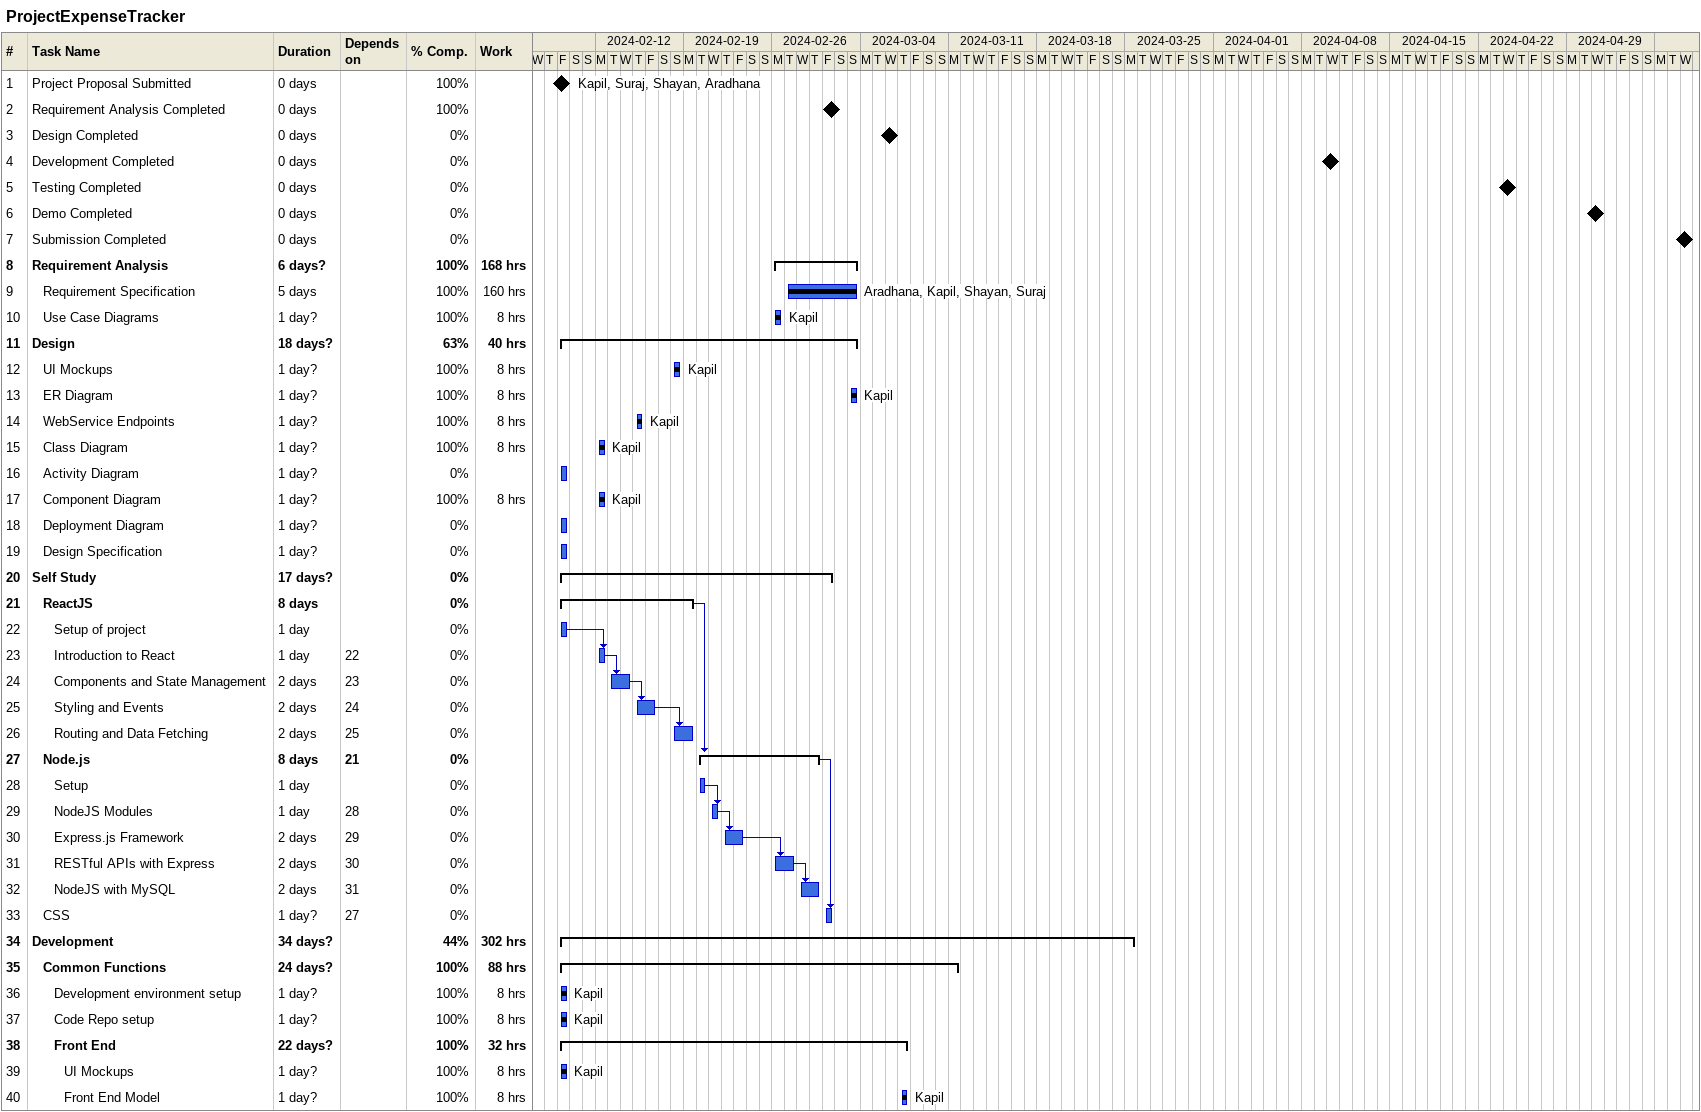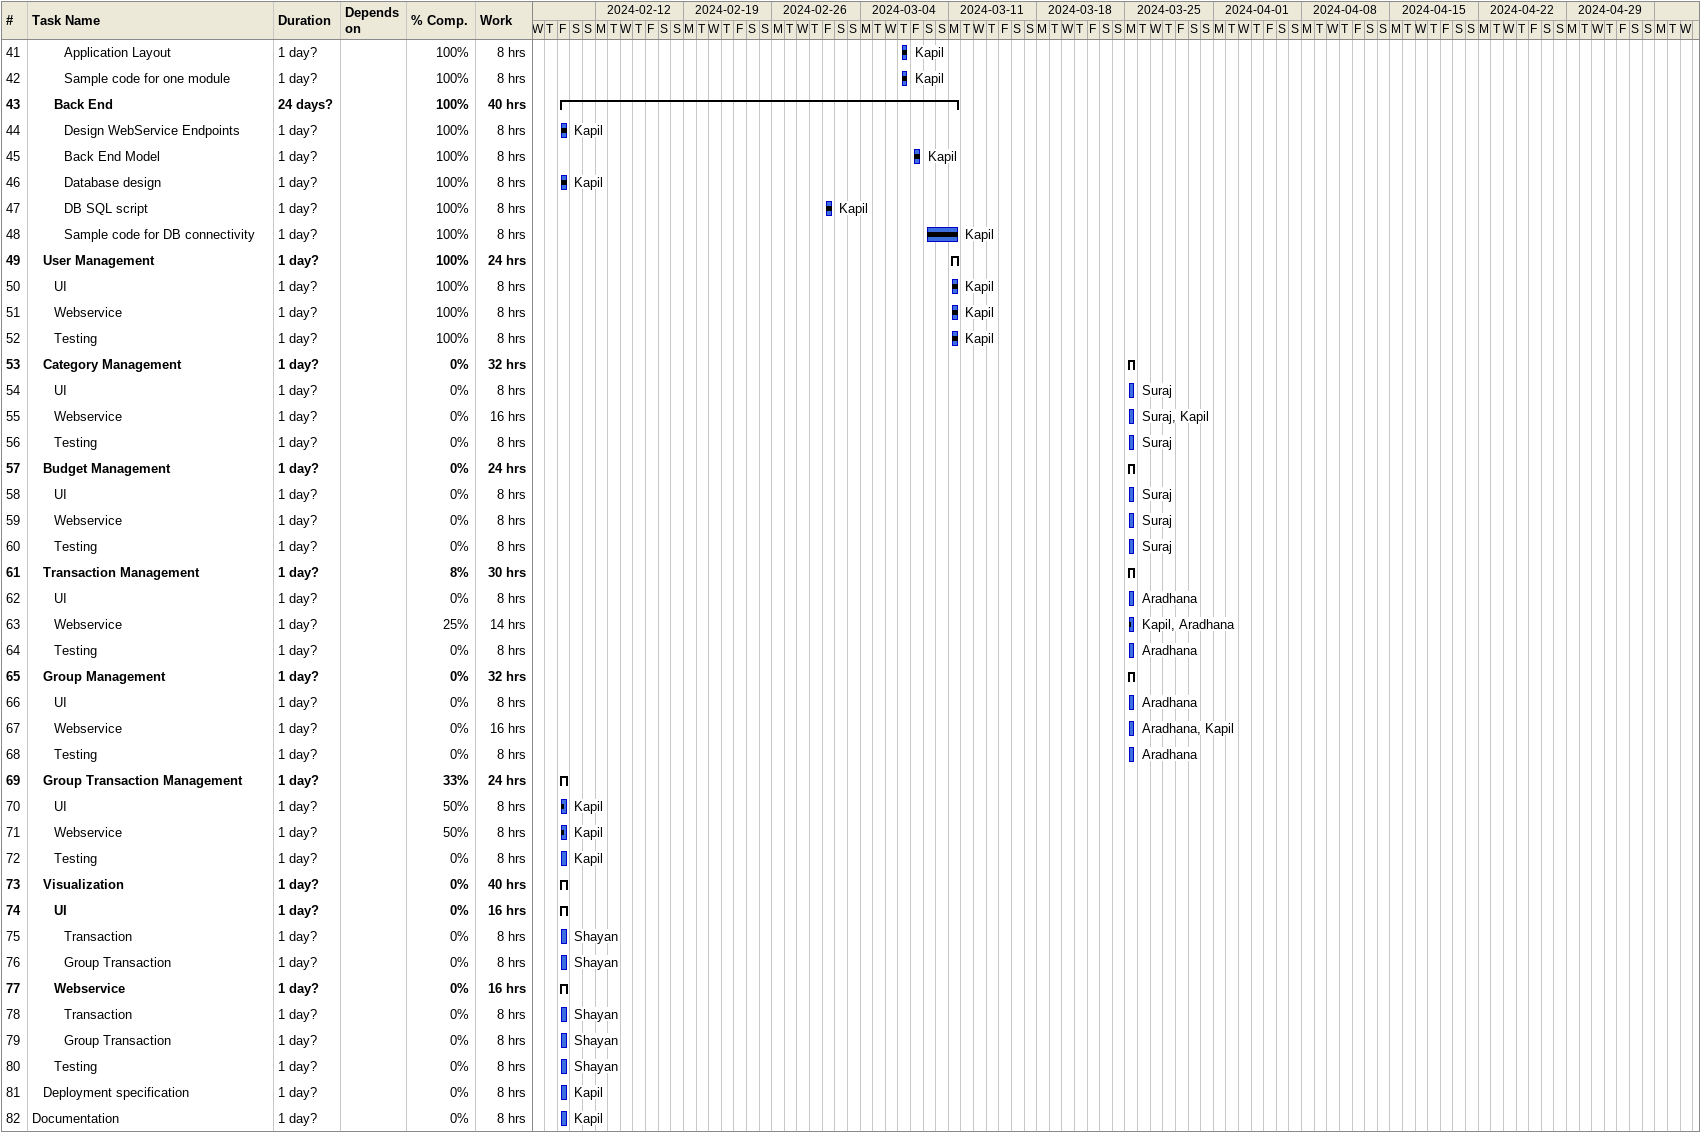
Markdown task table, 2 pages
ProjectExpenseTracker

| ID | Level | Task | Duration | Start | Finish | Predecessors | Resources | % complete | Work (h) |
|---|---|---|---|---|---|---|---|---|---|
| 1 | 1 | Project Proposal Submitted | 0d | 2024-02-09 | 2024-02-09 |  | Kapil, Suraj, Shayan, Aradhana | 100 |  |
| 2 | 1 | Requirement Analysis Completed | 0d | 2024-03-01 | 2024-03-01 |  |  | 100 |  |
| 3 | 1 | Design Completed | 0d | 2024-03-06 | 2024-03-06 |  |  | 0 |  |
| 4 | 1 | Development Completed | 0d | 2024-04-10 | 2024-04-10 |  |  | 0 |  |
| 5 | 1 | Testing Completed | 0d | 2024-04-24 | 2024-04-24 |  |  | 0 |  |
| 6 | 1 | Demo Completed | 0d | 2024-05-01 | 2024-05-01 |  |  | 0 |  |
| 7 | 1 | Submission Completed | 0d | 2024-05-08 | 2024-05-08 |  |  | 0 |  |
| 8 | 1 | **Requirement Analysis** | 6d? | 2024-02-26 | 2024-03-03 |  |  | 100 | 168 |
| 9 | 2 | Requirement Specification | 5d | 2024-02-27 | 2024-03-03 |  | Aradhana, Kapil, Shayan, Suraj | 100 | 160 |
| 10 | 2 | Use Case Diagrams | 1d? | 2024-02-26 | 2024-02-26 |  | Kapil | 100 | 8 |
| 11 | 1 | **Design** | 18d? | 2024-02-09 | 2024-03-03 |  |  | 63 | 40 |
| 12 | 2 | UI Mockups | 1d? | 2024-02-18 | 2024-02-18 |  | Kapil | 100 | 8 |
| 13 | 2 | ER Diagram | 1d? | 2024-03-03 | 2024-03-03 |  | Kapil | 100 | 8 |
| 14 | 2 | WebService Endpoints | 1d? | 2024-02-15 | 2024-02-15 |  | Kapil | 100 | 8 |
| 15 | 2 | Class Diagram | 1d? | 2024-02-12 | 2024-02-12 |  | Kapil | 100 | 8 |
| 16 | 2 | Activity Diagram | 1d? | 2024-02-09 | 2024-02-09 |  |  | 0 |  |
| 17 | 2 | Component Diagram | 1d? | 2024-02-12 | 2024-02-12 |  | Kapil | 100 | 8 |
| 18 | 2 | Deployment Diagram | 1d? | 2024-02-09 | 2024-02-09 |  |  | 0 |  |
| 19 | 2 | Design Specification | 1d? | 2024-02-09 | 2024-02-09 |  |  | 0 |  |
| 20 | 1 | **Self Study** | 17d? | 2024-02-09 | 2024-03-01 |  |  | 0 |  |
| 21 | 2 | **ReactJS** | 8d | 2024-02-09 | 2024-02-19 |  |  | 0 |  |
| 22 | 3 | Setup of project | 1d | 2024-02-09 | 2024-02-09 |  |  | 0 |  |
| 23 | 3 | Introduction to React | 1d | 2024-02-12 | 2024-02-12 | 22 |  | 0 |  |
| 24 | 3 | Components and State Management | 2d | 2024-02-13 | 2024-02-14 | 23 |  | 0 |  |
| 25 | 3 | Styling and Events | 2d | 2024-02-15 | 2024-02-16 | 24 |  | 0 |  |
| 26 | 3 | Routing and Data Fetching | 2d | 2024-02-18 | 2024-02-19 | 25 |  | 0 |  |
| 27 | 2 | **Node.js** | 8d | 2024-02-20 | 2024-02-29 | 21 |  | 0 |  |
| 28 | 3 | Setup | 1d | 2024-02-20 | 2024-02-20 |  |  | 0 |  |
| 29 | 3 | NodeJS Modules | 1d | 2024-02-21 | 2024-02-21 | 28 |  | 0 |  |
| 30 | 3 | Express.js Framework | 2d | 2024-02-22 | 2024-02-23 | 29 |  | 0 |  |
| 31 | 3 | RESTful APIs with Express | 2d | 2024-02-26 | 2024-02-27 | 30 |  | 0 |  |
| 32 | 3 | NodeJS with MySQL | 2d | 2024-02-28 | 2024-02-29 | 31 |  | 0 |  |
| 33 | 2 | CSS | 1d? | 2024-03-01 | 2024-03-01 | 27 |  | 0 |  |
| 34 | 1 | **Development** | 34d? | 2024-02-09 | 2024-03-25 |  |  | 44 | 302 |
| 35 | 2 | **Common Functions** | 24d? | 2024-02-09 | 2024-03-11 |  |  | 100 | 88 |
| 36 | 3 | Development environment setup | 1d? | 2024-02-09 | 2024-02-09 |  | Kapil | 100 | 8 |
| 37 | 3 | Code Repo setup | 1d? | 2024-02-09 | 2024-02-09 |  | Kapil | 100 | 8 |
| 38 | 3 | **Front End** | 22d? | 2024-02-09 | 2024-03-07 |  |  | 100 | 32 |
| 39 | 4 | UI Mockups | 1d? | 2024-02-09 | 2024-02-09 |  | Kapil | 100 | 8 |
| 40 | 4 | Front End Model | 1d? | 2024-03-07 | 2024-03-07 |  | Kapil | 100 | 8 |
| 41 | 4 | Application Layout | 1d? | 2024-03-07 | 2024-03-07 |  | Kapil | 100 | 8 |
| 42 | 4 | Sample code for one module | 1d? | 2024-03-07 | 2024-03-07 |  | Kapil | 100 | 8 |
| 43 | 3 | **Back End** | 24d? | 2024-02-09 | 2024-03-11 |  |  | 100 | 40 |
| 44 | 4 | Design WebService Endpoints | 1d? | 2024-02-09 | 2024-02-09 |  | Kapil | 100 | 8 |
| 45 | 4 | Back End Model | 1d? | 2024-03-08 | 2024-03-08 |  | Kapil | 100 | 8 |
| 46 | 4 | Database design | 1d? | 2024-02-09 | 2024-02-09 |  | Kapil | 100 | 8 |
| 47 | 4 | DB SQL script | 1d? | 2024-03-01 | 2024-03-01 |  | Kapil | 100 | 8 |
| 48 | 4 | Sample code for DB connectivity | 1d? | 2024-03-09 | 2024-03-11 |  | Kapil | 100 | 8 |
| 49 | 2 | **User Management** | 1d? | 2024-03-11 | 2024-03-11 |  |  | 100 | 24 |
| 50 | 3 | UI | 1d? | 2024-03-11 | 2024-03-11 |  | Kapil | 100 | 8 |
| 51 | 3 | Webservice | 1d? | 2024-03-11 | 2024-03-11 |  | Kapil | 100 | 8 |
| 52 | 3 | Testing | 1d? | 2024-03-11 | 2024-03-11 |  | Kapil | 100 | 8 |
| 53 | 2 | **Category Management** | 1d? | 2024-03-25 | 2024-03-25 |  |  | 0 | 32 |
| 54 | 3 | UI | 1d? | 2024-03-25 | 2024-03-25 |  | Suraj | 0 | 8 |
| 55 | 3 | Webservice | 1d? | 2024-03-25 | 2024-03-25 |  | Suraj, Kapil | 0 | 16 |
| 56 | 3 | Testing | 1d? | 2024-03-25 | 2024-03-25 |  | Suraj | 0 | 8 |
| 57 | 2 | **Budget Management** | 1d? | 2024-03-25 | 2024-03-25 |  |  | 0 | 24 |
| 58 | 3 | UI | 1d? | 2024-03-25 | 2024-03-25 |  | Suraj | 0 | 8 |
| 59 | 3 | Webservice | 1d? | 2024-03-25 | 2024-03-25 |  | Suraj | 0 | 8 |
| 60 | 3 | Testing | 1d? | 2024-03-25 | 2024-03-25 |  | Suraj | 0 | 8 |
| 61 | 2 | **Transaction Management** | 1d? | 2024-03-25 | 2024-03-25 |  |  | 8 | 30 |
| 62 | 3 | UI | 1d? | 2024-03-25 | 2024-03-25 |  | Aradhana | 0 | 8 |
| 63 | 3 | Webservice | 1d? | 2024-03-25 | 2024-03-25 |  | Kapil, Aradhana | 25 | 14 |
| 64 | 3 | Testing | 1d? | 2024-03-25 | 2024-03-25 |  | Aradhana | 0 | 8 |
| 65 | 2 | **Group Management** | 1d? | 2024-03-25 | 2024-03-25 |  |  | 0 | 32 |
| 66 | 3 | UI | 1d? | 2024-03-25 | 2024-03-25 |  | Aradhana | 0 | 8 |
| 67 | 3 | Webservice | 1d? | 2024-03-25 | 2024-03-25 |  | Aradhana, Kapil | 0 | 16 |
| 68 | 3 | Testing | 1d? | 2024-03-25 | 2024-03-25 |  | Aradhana | 0 | 8 |
| 69 | 2 | **Group Transaction Management** | 1d? | 2024-02-09 | 2024-02-09 |  |  | 33 | 24 |
| 70 | 3 | UI | 1d? | 2024-02-09 | 2024-02-09 |  | Kapil | 50 | 8 |
| 71 | 3 | Webservice | 1d? | 2024-02-09 | 2024-02-09 |  | Kapil | 50 | 8 |
| 72 | 3 | Testing | 1d? | 2024-02-09 | 2024-02-09 |  | Kapil | 0 | 8 |
| 73 | 2 | **Visualization** | 1d? | 2024-02-09 | 2024-02-09 |  |  | 0 | 40 |
| 74 | 3 | **UI** | 1d? | 2024-02-09 | 2024-02-09 |  |  | 0 | 16 |
| 75 | 4 | Transaction | 1d? | 2024-02-09 | 2024-02-09 |  | Shayan | 0 | 8 |
| 76 | 4 | Group Transaction | 1d? | 2024-02-09 | 2024-02-09 |  | Shayan | 0 | 8 |
| 77 | 3 | **Webservice** | 1d? | 2024-02-09 | 2024-02-09 |  |  | 0 | 16 |
| 78 | 4 | Transaction | 1d? | 2024-02-09 | 2024-02-09 |  | Shayan | 0 | 8 |
| 79 | 4 | Group Transaction | 1d? | 2024-02-09 | 2024-02-09 |  | Shayan | 0 | 8 |
| 80 | 3 | Testing | 1d? | 2024-02-09 | 2024-02-09 |  | Shayan | 0 | 8 |
| 81 | 2 | Deployment specification | 1d? | 2024-02-09 | 2024-02-09 |  | Kapil | 0 | 8 |
| 82 | 1 | Documentation | 1d? | 2024-02-09 | 2024-02-09 |  | Kapil | 0 | 8 |
